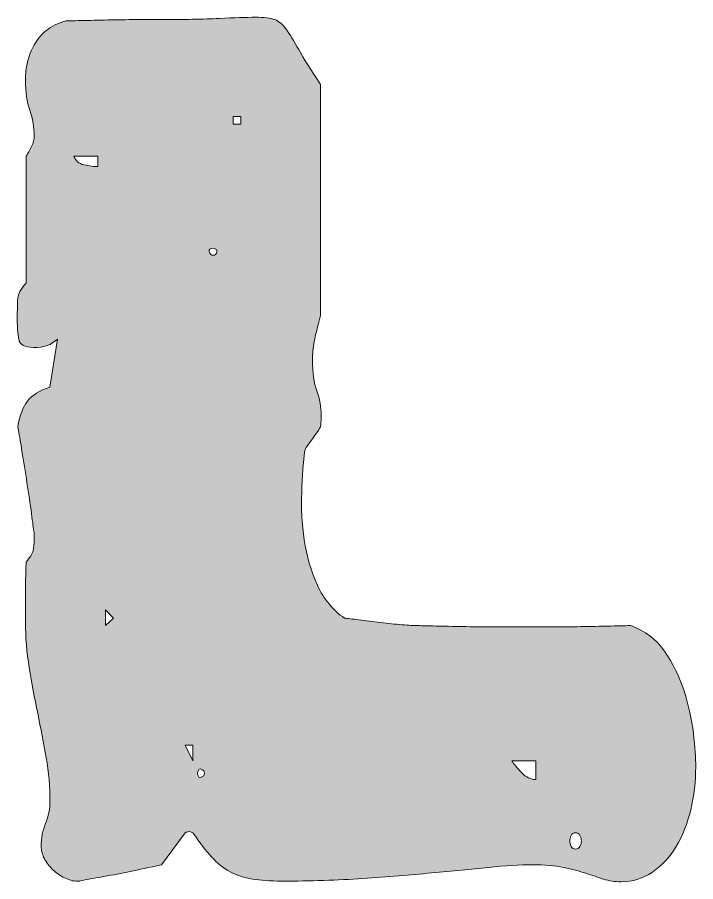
# Model space of a CAD drawing. Header units: inches. Extents: x 149 to 931, y -941 to -139.
# Drawn here: x 218.2 to 294.6, y -831.4 to -734.1 of the extents above; entities that cross this region are included whole.
import ezdxf

# ---------------------------------------------------------------- set-up
doc = ezdxf.new("R2010")
doc.units = ezdxf.units.IN
doc.header["$MEASUREMENT"] = 0
doc.layers.add('Layer 1', color=7, linetype='Continuous')

# ---------------------------------------------------------------- blocks, each defined once
blk = doc.blocks.new('block 4')
at = {"layer": 'Layer 1', "true_color": 0xff53a7}
h = blk.add_hatch(color=241, dxfattribs=at)
h.dxf.hatch_style = 2
edge = h.paths.add_edge_path()
edge.add_spline(control_points=[(220.118, -747.535), (220.118, -746.529), (219.953, -745.557), (219.625, -744.615), (219.297, -743.675), (219.133, -742.547), (219.133, -741.233), (219.133, -740.532), (219.209, -739.844), (219.362, -739.165), (219.516, -738.486), (219.767, -737.841), (220.118, -737.228), (220.467, -736.615), (220.927, -736.078), (221.496, -735.619), (222.065, -735.16), (222.787, -734.799), (223.663, -734.535), (224.058, -734.535), (224.746, -734.525), (225.732, -734.503), (226.717, -734.481), (227.745, -734.459), (228.818, -734.437), (229.89, -734.416), (230.919, -734.404), (231.903, -734.404), (232.889, -734.404), (233.578, -734.404), (233.972, -734.404), (236.904, -734.404), (239.225, -734.362), (240.932, -734.274), (242.639, -734.186), (243.995, -734.142), (245.002, -734.142), (246.009, -734.142), (246.743, -734.23), (247.202, -734.404), (247.662, -734.579), (248.089, -734.941), (248.483, -735.488), (248.876, -736.035), (249.346, -736.801), (249.894, -737.785), (250.441, -738.772), (251.262, -740.073), (252.357, -741.692), (252.357, -741.692), (252.357, -767.695), (252.357, -767.695), (252.005, -768.964), (251.766, -769.948), (251.634, -770.649), (251.503, -771.35), (251.438, -772.051), (251.438, -772.749), (251.438, -774.151), (251.601, -775.301), (251.93, -776.197), (252.258, -777.095), (252.423, -778.026), (252.423, -778.988), (252.423, -779.163), (252.411, -779.403), (252.39, -779.708), (252.367, -780.016), (252.357, -780.192), (252.357, -780.236), (252.313, -780.323), (252.203, -780.497), (252.028, -780.761), (251.853, -781.022), (251.656, -781.298), (251.438, -781.581), (251.218, -781.867), (251.021, -782.138), (250.847, -782.402), (250.671, -782.665), (250.584, -782.839), (250.584, -782.927), (250.408, -784.24), (250.289, -785.793), (250.223, -787.588), (250.157, -789.385), (250.256, -791.177), (250.518, -792.972), (250.781, -794.769), (251.273, -796.464), (251.996, -798.061), (252.718, -799.66), (253.735, -800.896), (255.049, -801.772), (255.354, -801.816), (255.891, -801.882), (256.657, -801.968), (257.423, -802.056), (258.233, -802.155), (259.087, -802.263), (259.94, -802.373), (260.749, -802.461), (261.516, -802.527), (262.282, -802.593), (262.818, -802.624), (263.125, -802.624), (263.562, -802.624), (264.197, -802.636), (265.029, -802.658), (265.86, -802.68), (266.823, -802.702), (267.918, -802.722), (269.011, -802.746), (270.183, -802.756), (271.431, -802.756), (272.679, -802.756), (273.936, -802.756), (275.206, -802.756), (276.476, -802.756), (277.734, -802.756), (278.982, -802.756), (280.229, -802.756), (281.4, -802.746), (282.495, -802.722), (283.588, -802.702), (284.552, -802.68), (285.383, -802.658), (286.215, -802.636), (286.85, -802.624), (287.288, -802.624), (288.864, -803.193), (290.122, -804.158), (291.063, -805.513), (292.004, -806.871), (292.738, -808.36), (293.263, -809.979), (293.788, -811.598), (294.137, -813.185), (294.313, -814.738), (294.488, -816.293), (294.575, -817.551), (294.575, -818.513), (294.575, -820.178), (294.389, -821.787), (294.017, -823.341), (293.645, -824.894), (293.098, -826.273), (292.376, -827.477), (291.654, -828.681), (290.767, -829.643), (289.717, -830.366), (288.666, -831.088), (287.484, -831.45), (286.172, -831.45), (285.471, -831.45), (284.814, -831.35), (284.201, -831.154), (283.588, -830.957), (282.921, -830.737), (282.199, -830.497), (281.476, -830.256), (280.645, -830.038), (279.704, -829.841), (278.762, -829.643), (277.592, -829.545), (276.191, -829.545), (274.79, -829.545), (273.138, -829.643), (271.234, -829.841), (269.33, -830.038), (267.196, -830.244), (264.832, -830.463), (262.468, -830.683), (259.885, -830.891), (257.084, -831.088), (254.282, -831.286), (251.241, -831.384), (247.958, -831.384), (246.687, -831.384), (245.593, -831.306), (244.675, -831.154), (243.756, -831), (242.923, -830.727), (242.179, -830.334), (241.435, -829.938), (240.735, -829.381), (240.078, -828.659), (239.422, -827.936), (238.721, -827.028), (237.977, -825.934), (237.977, -825.934), (237.781, -825.868), (237.781, -825.868), (237.736, -825.826), (237.671, -825.802), (237.583, -825.802), (237.452, -825.802), (237.363, -825.826), (237.32, -825.868), (237.233, -825.868), (237.167, -825.89), (237.124, -825.934), (237.124, -825.934), (234.432, -829.545), (234.432, -829.545), (233.03, -829.851), (231.859, -830.104), (230.919, -830.3), (229.977, -830.497), (228.992, -830.683), (227.965, -830.859), (226.935, -831.032), (226.093, -831.186), (225.436, -831.318), (225.436, -831.318), (225.24, -831.384), (225.24, -831.384), (225.24, -831.384), (224.977, -831.384), (224.977, -831.384), (224.494, -831.384), (224.013, -831.262), (223.532, -831.022), (223.05, -830.781), (222.612, -830.475), (222.219, -830.104), (221.825, -829.731), (221.506, -829.316), (221.267, -828.856), (221.025, -828.395), (220.905, -827.926), (220.905, -827.445), (220.905, -826.525), (221.07, -825.67), (221.399, -824.884), (221.726, -824.095), (221.891, -823.243), (221.891, -822.322), (221.891, -820.747), (221.748, -819.138), (221.463, -817.497), (221.179, -815.854), (220.862, -814.181), (220.512, -812.474), (220.161, -810.766), (219.843, -809.059), (219.56, -807.352), (219.274, -805.645), (219.133, -803.938), (219.133, -802.231), (219.133, -801.968), (219.133, -801.521), (219.133, -800.886), (219.133, -800.251), (219.133, -799.572), (219.133, -798.849), (219.133, -798.127), (219.143, -797.448), (219.166, -796.813), (219.188, -796.18), (219.199, -795.731), (219.199, -795.468), (219.636, -794.943), (219.898, -794.515), (219.986, -794.188), (220.074, -793.859), (220.118, -793.411), (220.118, -792.84), (220.118, -792.755), (220.118, -792.591), (220.118, -792.349), (220.118, -792.11), (220.095, -791.966), (220.052, -791.922), (220.008, -791.485), (219.909, -790.708), (219.757, -789.59), (219.603, -788.474), (219.428, -787.305), (219.232, -786.079), (219.034, -784.853), (218.847, -783.681), (218.674, -782.565), (218.498, -781.449), (218.366, -780.673), (218.279, -780.236), (218.498, -778.966), (218.859, -778.002), (219.362, -777.345), (219.865, -776.69), (220.709, -776.163), (221.891, -775.77), (221.891, -775.77), (222.744, -770.386), (222.744, -770.386), (222.262, -770.779), (221.835, -771.032), (221.463, -771.14), (221.091, -771.25), (220.62, -771.306), (220.052, -771.306), (219.045, -771.306), (218.487, -770.998), (218.378, -770.386), (218.269, -769.773), (218.213, -769.03), (218.213, -768.154), (218.213, -767.409), (218.225, -766.698), (218.246, -766.02), (218.269, -765.341), (218.585, -764.696), (219.199, -764.083), (219.199, -764.083), (219.199, -749.769), (219.199, -749.769), (219.417, -749.464), (219.625, -749.103), (219.822, -748.685), (220.019, -748.27), (220.118, -747.887), (220.118, -747.535)], knot_values=[0, 0, 0, 0, 1, 1, 1, 2, 2, 2, 3, 3, 3, 4, 4, 4, 5, 5, 5, 6, 6, 6, 7, 7, 7, 8, 8, 8, 9, 9, 9, 10, 10, 10, 11, 11, 11, 12, 12, 12, 13, 13, 13, 14, 14, 14, 15, 15, 15, 16, 16, 16, 17, 17, 17, 18, 18, 18, 19, 19, 19, 20, 20, 20, 21, 21, 21, 22, 22, 22, 23, 23, 23, 24, 24, 24, 25, 25, 25, 26, 26, 26, 27, 27, 27, 28, 28, 28, 29, 29, 29, 30, 30, 30, 31, 31, 31, 32, 32, 32, 33, 33, 33, 34, 34, 34, 35, 35, 35, 36, 36, 36, 37, 37, 37, 38, 38, 38, 39, 39, 39, 40, 40, 40, 41, 41, 41, 42, 42, 42, 43, 43, 43, 44, 44, 44, 45, 45, 45, 46, 46, 46, 47, 47, 47, 48, 48, 48, 49, 49, 49, 50, 50, 50, 51, 51, 51, 52, 52, 52, 53, 53, 53, 54, 54, 54, 55, 55, 55, 56, 56, 56, 57, 57, 57, 58, 58, 58, 59, 59, 59, 60, 60, 60, 61, 61, 61, 62, 62, 62, 63, 63, 63, 64, 64, 64, 65, 65, 65, 66, 66, 66, 67, 67, 67, 68, 68, 68, 69, 69, 69, 70, 70, 70, 71, 71, 71, 72, 72, 72, 73, 73, 73, 74, 74, 74, 75, 75, 75, 76, 76, 76, 77, 77, 77, 78, 78, 78, 79, 79, 79, 80, 80, 80, 81, 81, 81, 82, 82, 82, 83, 83, 83, 84, 84, 84, 85, 85, 85, 86, 86, 86, 87, 87, 87, 88, 88, 88, 89, 89, 89, 90, 90, 90, 91, 91, 91, 92, 92, 92, 93, 93, 93, 94, 94, 94, 95, 95, 95, 96, 96, 96, 97, 97, 97, 98, 98, 98, 99, 99, 99, 100, 100, 100, 101, 101, 101, 102, 102, 102, 103, 103, 103, 104, 104, 104, 105, 105, 105, 106, 106, 106, 107, 107, 107, 107], degree=3, periodic=1)
edge = h.paths.add_edge_path()
edge.add_spline(control_points=[(224.583, -749.769), (224.757, -750.294), (225.141, -750.622), (225.732, -750.754), (226.323, -750.885), (226.837, -750.951), (227.275, -750.951), (227.275, -750.951), (227.275, -749.769), (227.275, -749.769), (227.275, -749.769), (224.583, -749.769), (224.583, -749.769)], knot_values=[0, 0, 0, 0, 1, 1, 1, 2, 2, 2, 3, 3, 3, 4, 4, 4, 4], degree=3, periodic=1)
h.paths.add_polyline_path([(228.128, -802.624), (229.048, -801.772), (228.128, -800.852)])
h.paths.add_polyline_path([(237.977, -817.859), (237.977, -816.086), (237.124, -816.086)])
edge = h.paths.add_edge_path()
edge.add_spline(control_points=[(238.897, -818.777), (238.765, -818.733), (238.667, -818.767), (238.601, -818.875), (238.535, -818.984), (238.502, -819.104), (238.502, -819.236), (238.502, -819.368), (238.535, -819.49), (238.601, -819.597), (238.667, -819.707), (238.765, -819.741), (238.897, -819.695), (239.159, -819.609), (239.291, -819.456), (239.291, -819.236), (239.291, -819.018), (239.159, -818.865), (238.897, -818.777)], knot_values=[0, 0, 0, 0, 1, 1, 1, 2, 2, 2, 3, 3, 3, 4, 4, 4, 5, 5, 5, 6, 6, 6, 6], degree=3, periodic=1)
edge = h.paths.add_edge_path()
edge.add_spline(control_points=[(240.669, -760.538), (240.712, -760.406), (240.679, -760.306), (240.57, -760.242), (240.461, -760.176), (240.363, -760.142), (240.275, -760.142), (239.925, -760.142), (239.772, -760.274), (239.816, -760.538), (239.903, -760.799), (240.055, -760.931), (240.275, -760.931), (240.494, -760.931), (240.625, -760.799), (240.669, -760.538)], knot_values=[0, 0, 0, 0, 1, 1, 1, 2, 2, 2, 3, 3, 3, 4, 4, 4, 5, 5, 5, 5], degree=3, periodic=1)
h.paths.add_polyline_path([(243.361, -746.158), (243.361, -745.304), (242.508, -745.304), (242.508, -746.158)])
edge = h.paths.add_edge_path()
edge.add_spline(control_points=[(273.893, -817.859), (274.112, -818.208), (274.472, -818.645), (274.976, -819.17), (275.479, -819.695), (276.015, -819.959), (276.585, -819.959), (276.585, -819.959), (276.585, -817.859), (276.585, -817.859), (276.585, -817.859), (273.893, -817.859), (273.893, -817.859)], knot_values=[0, 0, 0, 0, 1, 1, 1, 2, 2, 2, 3, 3, 3, 4, 4, 4, 4], degree=3, periodic=1)
edge = h.paths.add_edge_path()
edge.add_spline(control_points=[(281.05, -827.772), (281.269, -827.772), (281.433, -827.675), (281.542, -827.477), (281.651, -827.279), (281.706, -827.072), (281.706, -826.854), (281.706, -826.634), (281.651, -826.427), (281.542, -826.229), (281.433, -826.032), (281.269, -825.934), (281.05, -825.934), (280.831, -825.934), (280.666, -826.032), (280.557, -826.229), (280.447, -826.427), (280.393, -826.634), (280.393, -826.854), (280.393, -827.072), (280.447, -827.279), (280.557, -827.477), (280.666, -827.675), (280.831, -827.772), (281.05, -827.772)], knot_values=[0, 0, 0, 0, 1, 1, 1, 2, 2, 2, 3, 3, 3, 4, 4, 4, 5, 5, 5, 6, 6, 6, 7, 7, 7, 8, 8, 8, 8], degree=3, periodic=1)
at = {"layer": 'Layer 1', "lineweight": 0}
for points in [[(243.361, -746.158), (243.361, -745.304), (242.508, -745.304), (242.508, -746.158), (243.361, -746.158)], [(228.128, -802.624), (229.048, -801.772), (228.128, -800.852), (228.128, -802.624)], [(237.977, -817.859), (237.977, -816.086), (237.124, -816.086), (237.977, -817.859)]]:
    blk.add_lwpolyline(points, dxfattribs=at)
for points, knots in [([(220.118, -747.535), (220.118, -746.529), (219.953, -745.557), (219.625, -744.615), (219.297, -743.675), (219.133, -742.547), (219.133, -741.233), (219.133, -740.532), (219.209, -739.844), (219.362, -739.165), (219.516, -738.486), (219.767, -737.841), (220.118, -737.228), (220.467, -736.615), (220.927, -736.078), (221.496, -735.619), (222.065, -735.16), (222.787, -734.799), (223.663, -734.535), (224.058, -734.535), (224.746, -734.525), (225.732, -734.503), (226.717, -734.481), (227.745, -734.459), (228.818, -734.437), (229.89, -734.416), (230.919, -734.404), (231.903, -734.404), (232.889, -734.404), (233.578, -734.404), (233.972, -734.404), (236.904, -734.404), (239.225, -734.362), (240.932, -734.274), (242.639, -734.186), (243.995, -734.142), (245.002, -734.142), (246.009, -734.142), (246.743, -734.23), (247.202, -734.404), (247.662, -734.579), (248.089, -734.941), (248.483, -735.488), (248.876, -736.035), (249.346, -736.801), (249.894, -737.785), (250.441, -738.772), (251.262, -740.073), (252.357, -741.692), (252.357, -741.692), (252.357, -767.695), (252.357, -767.695), (252.005, -768.964), (251.766, -769.948), (251.634, -770.649), (251.503, -771.35), (251.438, -772.051), (251.438, -772.749), (251.438, -774.151), (251.601, -775.301), (251.93, -776.197), (252.258, -777.095), (252.423, -778.026), (252.423, -778.988), (252.423, -779.163), (252.411, -779.403), (252.39, -779.708), (252.367, -780.016), (252.357, -780.192), (252.357, -780.236), (252.313, -780.323), (252.203, -780.497), (252.028, -780.761), (251.853, -781.022), (251.656, -781.298), (251.438, -781.581), (251.218, -781.867), (251.021, -782.138), (250.847, -782.402), (250.671, -782.665), (250.584, -782.839), (250.584, -782.927), (250.408, -784.24), (250.289, -785.793), (250.223, -787.588), (250.157, -789.385), (250.256, -791.177), (250.518, -792.972), (250.781, -794.769), (251.273, -796.464), (251.996, -798.061), (252.718, -799.66), (253.735, -800.896), (255.049, -801.772), (255.354, -801.816), (255.891, -801.882), (256.657, -801.968), (257.423, -802.056), (258.233, -802.155), (259.087, -802.263), (259.94, -802.373), (260.749, -802.461), (261.516, -802.527), (262.282, -802.593), (262.818, -802.624), (263.125, -802.624), (263.562, -802.624), (264.197, -802.636), (265.029, -802.658), (265.86, -802.68), (266.823, -802.702), (267.918, -802.722), (269.011, -802.746), (270.183, -802.756), (271.431, -802.756), (272.679, -802.756), (273.936, -802.756), (275.206, -802.756), (276.476, -802.756), (277.734, -802.756), (278.982, -802.756), (280.229, -802.756), (281.4, -802.746), (282.495, -802.722), (283.588, -802.702), (284.552, -802.68), (285.383, -802.658), (286.215, -802.636), (286.85, -802.624), (287.288, -802.624), (288.864, -803.193), (290.122, -804.158), (291.063, -805.513), (292.004, -806.871), (292.738, -808.36), (293.263, -809.979), (293.788, -811.598), (294.137, -813.185), (294.313, -814.738), (294.488, -816.293), (294.575, -817.551), (294.575, -818.513), (294.575, -820.178), (294.389, -821.787), (294.017, -823.341), (293.645, -824.894), (293.098, -826.273), (292.376, -827.477), (291.654, -828.681), (290.767, -829.643), (289.717, -830.366), (288.666, -831.088), (287.484, -831.45), (286.172, -831.45), (285.471, -831.45), (284.814, -831.35), (284.201, -831.154), (283.588, -830.957), (282.921, -830.737), (282.199, -830.497), (281.476, -830.256), (280.645, -830.038), (279.704, -829.841), (278.762, -829.643), (277.592, -829.545), (276.191, -829.545), (274.79, -829.545), (273.138, -829.643), (271.234, -829.841), (269.33, -830.038), (267.196, -830.244), (264.832, -830.463), (262.468, -830.683), (259.885, -830.891), (257.084, -831.088), (254.282, -831.286), (251.241, -831.384), (247.958, -831.384), (246.687, -831.384), (245.593, -831.306), (244.675, -831.154), (243.756, -831), (242.923, -830.727), (242.179, -830.334), (241.435, -829.938), (240.735, -829.381), (240.078, -828.659), (239.422, -827.936), (238.721, -827.028), (237.977, -825.934), (237.977, -825.934), (237.781, -825.868), (237.781, -825.868), (237.736, -825.826), (237.671, -825.802), (237.583, -825.802), (237.452, -825.802), (237.363, -825.826), (237.32, -825.868), (237.233, -825.868), (237.167, -825.89), (237.124, -825.934), (237.124, -825.934), (234.432, -829.545), (234.432, -829.545), (233.03, -829.851), (231.859, -830.104), (230.919, -830.3), (229.977, -830.497), (228.992, -830.683), (227.965, -830.859), (226.935, -831.032), (226.093, -831.186), (225.436, -831.318), (225.436, -831.318), (225.24, -831.384), (225.24, -831.384), (225.24, -831.384), (224.977, -831.384), (224.977, -831.384), (224.494, -831.384), (224.013, -831.262), (223.532, -831.022), (223.05, -830.781), (222.612, -830.475), (222.219, -830.104), (221.825, -829.731), (221.506, -829.316), (221.267, -828.856), (221.025, -828.395), (220.905, -827.926), (220.905, -827.445), (220.905, -826.525), (221.07, -825.67), (221.399, -824.884), (221.726, -824.095), (221.891, -823.243), (221.891, -822.322), (221.891, -820.747), (221.748, -819.138), (221.463, -817.497), (221.179, -815.854), (220.862, -814.181), (220.512, -812.474), (220.161, -810.766), (219.843, -809.059), (219.56, -807.352), (219.274, -805.645), (219.133, -803.938), (219.133, -802.231), (219.133, -801.968), (219.133, -801.521), (219.133, -800.886), (219.133, -800.251), (219.133, -799.572), (219.133, -798.849), (219.133, -798.127), (219.143, -797.448), (219.166, -796.813), (219.188, -796.18), (219.199, -795.731), (219.199, -795.468), (219.636, -794.943), (219.898, -794.515), (219.986, -794.188), (220.074, -793.859), (220.118, -793.411), (220.118, -792.84), (220.118, -792.755), (220.118, -792.591), (220.118, -792.349), (220.118, -792.11), (220.095, -791.966), (220.052, -791.922), (220.008, -791.485), (219.909, -790.708), (219.757, -789.59), (219.603, -788.474), (219.428, -787.305), (219.232, -786.079), (219.034, -784.853), (218.847, -783.681), (218.674, -782.565), (218.498, -781.449), (218.366, -780.673), (218.279, -780.236), (218.498, -778.966), (218.859, -778.002), (219.362, -777.345), (219.865, -776.69), (220.709, -776.163), (221.891, -775.77), (221.891, -775.77), (222.744, -770.386), (222.744, -770.386), (222.262, -770.779), (221.835, -771.032), (221.463, -771.14), (221.091, -771.25), (220.62, -771.306), (220.052, -771.306), (219.045, -771.306), (218.487, -770.998), (218.378, -770.386), (218.269, -769.773), (218.213, -769.03), (218.213, -768.154), (218.213, -767.409), (218.225, -766.698), (218.246, -766.02), (218.269, -765.341), (218.585, -764.696), (219.199, -764.083), (219.199, -764.083), (219.199, -749.769), (219.199, -749.769), (219.417, -749.464), (219.625, -749.103), (219.822, -748.685), (220.019, -748.27), (220.118, -747.887), (220.118, -747.535)], [0, 0, 0, 0, 1, 1, 1, 2, 2, 2, 3, 3, 3, 4, 4, 4, 5, 5, 5, 6, 6, 6, 7, 7, 7, 8, 8, 8, 9, 9, 9, 10, 10, 10, 11, 11, 11, 12, 12, 12, 13, 13, 13, 14, 14, 14, 15, 15, 15, 16, 16, 16, 17, 17, 17, 18, 18, 18, 19, 19, 19, 20, 20, 20, 21, 21, 21, 22, 22, 22, 23, 23, 23, 24, 24, 24, 25, 25, 25, 26, 26, 26, 27, 27, 27, 28, 28, 28, 29, 29, 29, 30, 30, 30, 31, 31, 31, 32, 32, 32, 33, 33, 33, 34, 34, 34, 35, 35, 35, 36, 36, 36, 37, 37, 37, 38, 38, 38, 39, 39, 39, 40, 40, 40, 41, 41, 41, 42, 42, 42, 43, 43, 43, 44, 44, 44, 45, 45, 45, 46, 46, 46, 47, 47, 47, 48, 48, 48, 49, 49, 49, 50, 50, 50, 51, 51, 51, 52, 52, 52, 53, 53, 53, 54, 54, 54, 55, 55, 55, 56, 56, 56, 57, 57, 57, 58, 58, 58, 59, 59, 59, 60, 60, 60, 61, 61, 61, 62, 62, 62, 63, 63, 63, 64, 64, 64, 65, 65, 65, 66, 66, 66, 67, 67, 67, 68, 68, 68, 69, 69, 69, 70, 70, 70, 71, 71, 71, 72, 72, 72, 73, 73, 73, 74, 74, 74, 75, 75, 75, 76, 76, 76, 77, 77, 77, 78, 78, 78, 79, 79, 79, 80, 80, 80, 81, 81, 81, 82, 82, 82, 83, 83, 83, 84, 84, 84, 85, 85, 85, 86, 86, 86, 87, 87, 87, 88, 88, 88, 89, 89, 89, 90, 90, 90, 91, 91, 91, 92, 92, 92, 93, 93, 93, 94, 94, 94, 95, 95, 95, 96, 96, 96, 97, 97, 97, 98, 98, 98, 99, 99, 99, 100, 100, 100, 101, 101, 101, 102, 102, 102, 103, 103, 103, 104, 104, 104, 105, 105, 105, 106, 106, 106, 107, 107, 107, 107]), ([(224.583, -749.769), (224.757, -750.294), (225.141, -750.622), (225.732, -750.754), (226.323, -750.885), (226.837, -750.951), (227.275, -750.951), (227.275, -750.951), (227.275, -749.769), (227.275, -749.769), (227.275, -749.769), (224.583, -749.769), (224.583, -749.769)], [0, 0, 0, 0, 1, 1, 1, 2, 2, 2, 3, 3, 3, 4, 4, 4, 4]), ([(240.669, -760.538), (240.712, -760.406), (240.679, -760.306), (240.57, -760.242), (240.461, -760.176), (240.363, -760.142), (240.275, -760.142), (239.925, -760.142), (239.772, -760.274), (239.816, -760.538), (239.903, -760.799), (240.055, -760.931), (240.275, -760.931), (240.494, -760.931), (240.625, -760.799), (240.669, -760.538)], [0, 0, 0, 0, 1, 1, 1, 2, 2, 2, 3, 3, 3, 4, 4, 4, 5, 5, 5, 5]), ([(273.893, -817.859), (274.112, -818.208), (274.472, -818.645), (274.976, -819.17), (275.479, -819.695), (276.015, -819.959), (276.585, -819.959), (276.585, -819.959), (276.585, -817.859), (276.585, -817.859), (276.585, -817.859), (273.893, -817.859), (273.893, -817.859)], [0, 0, 0, 0, 1, 1, 1, 2, 2, 2, 3, 3, 3, 4, 4, 4, 4]), ([(238.897, -818.777), (238.765, -818.733), (238.667, -818.767), (238.601, -818.875), (238.535, -818.984), (238.502, -819.104), (238.502, -819.236), (238.502, -819.368), (238.535, -819.49), (238.601, -819.597), (238.667, -819.707), (238.765, -819.741), (238.897, -819.695), (239.159, -819.609), (239.291, -819.456), (239.291, -819.236), (239.291, -819.018), (239.159, -818.865), (238.897, -818.777)], [0, 0, 0, 0, 1, 1, 1, 2, 2, 2, 3, 3, 3, 4, 4, 4, 5, 5, 5, 6, 6, 6, 6]), ([(281.05, -827.772), (281.269, -827.772), (281.433, -827.675), (281.542, -827.477), (281.651, -827.279), (281.706, -827.072), (281.706, -826.854), (281.706, -826.634), (281.651, -826.427), (281.542, -826.229), (281.433, -826.032), (281.269, -825.934), (281.05, -825.934), (280.831, -825.934), (280.666, -826.032), (280.557, -826.229), (280.447, -826.427), (280.393, -826.634), (280.393, -826.854), (280.393, -827.072), (280.447, -827.279), (280.557, -827.477), (280.666, -827.675), (280.831, -827.772), (281.05, -827.772)], [0, 0, 0, 0, 1, 1, 1, 2, 2, 2, 3, 3, 3, 4, 4, 4, 5, 5, 5, 6, 6, 6, 7, 7, 7, 8, 8, 8, 8])]:
    blk.add_open_spline(points, degree=3, knots=knots, dxfattribs=at)
blk = doc.blocks.new('block 2')
at = {"layer": 'Layer 1'}
blk.add_blockref('block 4', (0, 0), dxfattribs=at)

msp = doc.modelspace()

# ---------------------------------------------------------------- block references
at = {"layer": 'Layer 1'}
msp.add_blockref('block 2', (0, 0), dxfattribs=at)

doc.saveas('drawing.dxf')
